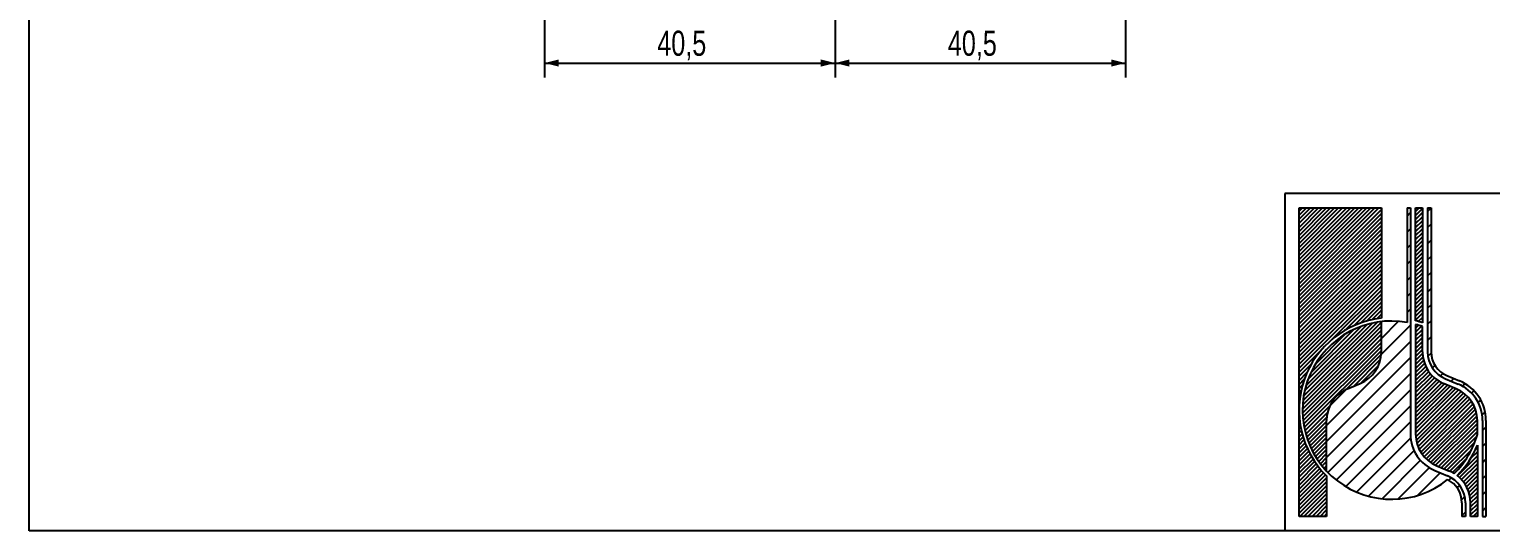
# Model space of a CAD drawing. Header units: millimetres. Extents: x 8 to 586, y 8 to 412.
# Drawn here: x 8 to 211.7, y 8 to 77.9 of the extents above; entities that cross this region are included whole.
import ezdxf

# ---------------------------------------------------------------- set-up
doc = ezdxf.new("R2010")
doc.units = ezdxf.units.MM
doc.layers.add('DIMENSIONS', color=2, linetype='Continuous')
doc.layers.add('HATCH', color=3, linetype='Continuous')
doc.layers.add('OUTLINE', color=7, linetype='Continuous', lineweight=25)
doc.styles.add('SLDTEXTSTYLE0', font='TXT', dxfattribs={"width": 0.75})
doc.dimstyles.new('SLDDIMSTYLE0', dxfattribs={"dimtxt": 3.5, "dimasz": 2, "dimexe": 0, "dimexo": 0.0625, "dimgap": 0.875, "dimtad": 1, "dimrnd": 1e-09, "dimzin": 12, "dimdsep": 46, "dimtxsty": 'SLDTEXTSTYLE0', "dimsah": 1, "dimcen": 0.09, "dimadec": 0, "dimazin": 3, "dimtfac": 1, "dimtofl": 0, "dimtmove": 0, "dimatfit": 3, "dimfxl": 0, "dimfrac": 2, "dimtolj": 1, "dimtzin": 12, "dimarcsym": 0})
pattern_1 = [(45, (0, 0), (-0.2806330037834111, 0.2806330037834111), [])]
pattern_2 = [(45.0000000000001, (0, 0), (-1.122532015133646, 1.122532015133642), [])]

# ---------------------------------------------------------------- blocks, each defined once
blk = doc.blocks.new('_D_38')
at = {"layer": 'DIMENSIONS'}
for p, q in [((79.81356578485222, 131.5341499499349), (79.81356578485222, 71.19698677606421)), ((120.3135657848522, 95.19366215820371), (120.3135657848522, 71.19698677606421)), ((79.81356578485222, 73.19698677606421), (120.3135657848522, 73.19698677606421))]:
    blk.add_line(p, q, dxfattribs=at)
for points in [[(79.81356578485222, 73.19698677606421), (81.81356578485222, 72.69698677606421), (81.81356578485222, 73.69698677606421)], [(120.3135657848522, 73.19698677606421), (118.3135657848522, 73.69698677606421), (118.3135657848522, 72.69698677606421)]]:
    blk.add_solid(points, dxfattribs=at)
at = {"layer": 'DIMENSIONS', "insert": (95.53787125439497, 77.70872369064311), "char_height": 3.5, "attachment_point": 1, "style": 'SLDTEXTSTYLE0'}
blk.add_mtext('40,5', dxfattribs=at)
blk = doc.blocks.new('_D_41')
at = {"layer": 'DIMENSIONS'}
for p, q in [((160.8135657848522, 133.6030625424421), (160.8135657848522, 71.19698677606424)), ((120.3135657848522, 95.19366215820371), (120.3135657848522, 71.19698677606424)), ((120.3135657848522, 73.19698677606424), (160.8135657848522, 73.19698677606424))]:
    blk.add_line(p, q, dxfattribs=at)
for points in [[(120.3135657848522, 73.19698677606424), (122.3135657848522, 72.69698677606424), (122.3135657848522, 73.69698677606424)], [(160.8135657848522, 73.19698677606424), (158.8135657848522, 73.69698677606424), (158.8135657848522, 72.69698677606424)]]:
    blk.add_solid(points, dxfattribs=at)
at = {"layer": 'DIMENSIONS', "insert": (136.037871254395, 77.70872369064314), "char_height": 3.5, "attachment_point": 1, "style": 'SLDTEXTSTYLE0'}
blk.add_mtext('40,5', dxfattribs=at)

msp = doc.modelspace()

# ---------------------------------------------------------------- hatches: boundary and pattern name
at = {"layer": 'HATCH'}
h = msp.add_hatch(dxfattribs=at)
h.set_pattern_fill('ANSI31', color=256, scale=0.125, style=0)
h.set_pattern_definition(pattern_1)
edge = h.paths.add_edge_path(flags=0)
edge.add_arc((197.8999999999999, 24.81111111111201), 12.89999999999979, 96.3793702084426, 180, ccw=False)
edge.add_line((196.4666666666665, 37.63123418211034), (196.4666666666665, 53.00000000000038))
edge.add_line((196.4666666666665, 53.00000000000038), (184.9999999999998, 53.00000000000038))
edge.add_line((184.9999999999998, 53.00000000000038), (184.9999999999998, 24.81111111111201))
h = msp.add_hatch(dxfattribs=at)
h.set_pattern_fill('LINE', color=256, scale=0.5, angle=45.0000000000001, style=0)
h.set_pattern_definition(pattern_2)
edge = h.paths.add_edge_path(flags=0)
edge.add_line((200.0499999999998, 53.00000000000038), (200.0499999999998, 37.04586100386642))
edge.add_arc((197.8999999999999, 24.81111111111201), 12.42222222222082, 80.03323369975537, 96.62580956482374)
edge.add_line((196.4666666666665, 37.15036394480542), (196.4666666666665, 32.93333333333326))
edge.add_arc((191.6888888888885, 32.93333333333326), 4.777777777777992, 292.61986494804023, 360, ccw=False)
edge.add_line((193.5264957264954, 28.52307692307666), (191.7623931623932, 27.78803418803433))
edge.add_arc((193.6000000000002, 23.37777777777772), 4.77777777777777, 112.6198649480405, 180)
edge.add_line((188.8222222222226, 23.37777777777772), (188.8222222222226, 16.3313967553349))
edge.add_arc((197.8999999999999, 24.81111111111201), 12.42222222222082, 223.049079800242, 308.804006026696)
edge.add_arc((204.1111111111113, 11.91111111111098), 3.583333333333258, -7.958078640513122e-13, 63.95466943930131, ccw=False)
edge.add_line((207.6944444444446, 11.91111111111098), (207.6944444444446, 10.00000000000023))
edge.add_line((207.6944444444446, 10.00000000000023), (208.1722222222219, 10.00000000000023))
edge.add_line((208.1722222222219, 10.00000000000023), (208.1722222222219, 11.91111111111098))
edge.add_arc((204.1111111111113, 11.91111111111098), 4.061111111110831, 0, 67.38013505196817)
edge.add_line((205.6730769230765, 15.6598290598291), (203.9089743589739, 16.39487179487187))
edge.add_arc((206.022222222222, 21.46666666666652), 5.494444444444417, 179.9999999999946, 247.3801350519557, ccw=False)
edge.add_line((200.5277777777776, 21.46666666666697), (200.5277777777776, 53.00000000000038))
edge.add_line((200.5277777777776, 53.00000000000038), (200.0499999999998, 53.00000000000038))
h = msp.add_hatch(dxfattribs=at)
h.set_pattern_fill('ANSI31', color=256, scale=0.125, style=0)
h.set_pattern_definition(pattern_1)
edge = h.paths.add_edge_path(flags=0)
edge.add_arc((197.8999999999999, 24.81111111111201), 12.89999999999925, 70.52877936550652, 74.97388624088018, ccw=False)
edge.add_line((202.2000000000001, 36.97334774751981), (202.2000000000001, 53.00000000000038))
edge.add_line((202.2000000000001, 53.00000000000038), (201.2444444444441, 53.00000000000038))
edge.add_line((201.2444444444441, 53.00000000000038), (201.2444444444441, 37.27003126327632))
h = msp.add_hatch(dxfattribs=at)
h.set_pattern_fill('LINE', color=256, scale=0.5, angle=45.0000000000001, style=0)
h.set_pattern_definition(pattern_2)
edge = h.paths.add_edge_path(flags=0)
edge.add_line((211.0388888888883, 10.00000000000023), (211.0388888888883, 23.37777777777772))
edge.add_arc((205.066666666666, 23.37777777777772), 5.972222222222335, 0, 67.38013505196155)
edge.add_line((207.3636752136744, 28.89059829059849), (205.5995726495722, 29.62564102564125))
edge.add_arc((206.9777777777772, 32.93333333333326), 3.583333333332913, 180, 247.3801350519601, ccw=False)
edge.add_line((203.3944444444444, 32.93333333333326), (203.3944444444444, 53.00000000000038))
edge.add_line((203.3944444444444, 53.00000000000038), (202.9166666666661, 53.00000000000038))
edge.add_line((202.9166666666661, 53.00000000000038), (202.9166666666661, 32.93333333333326))
edge.add_arc((206.9777777777772, 32.93333333333326), 4.061111111111019, 180, 247.3801350519551)
edge.add_line((205.4158119658111, 29.18461538461558), (207.1799145299137, 28.44957264957281))
edge.add_arc((205.066666666666, 23.37777777777772), 5.494444444444536, -7.958078640513122e-13, 67.38013505196102, ccw=False)
edge.add_line((210.5611111111105, 23.37777777777772), (210.5611111111105, 10.00000000000023))
edge.add_line((210.5611111111105, 10.00000000000023), (211.0388888888883, 10.00000000000023))
h = msp.add_hatch(dxfattribs=at)
h.set_pattern_fill('ANSI31', color=256, scale=0.125, style=0)
h.set_pattern_definition(pattern_1)
edge = h.paths.add_edge_path(flags=0)
edge.add_line((196.4666666666665, 32.93333333333326), (196.4666666666665, 37.15036394480542))
edge.add_arc((197.8999999999999, 24.81111111111201), 12.42222222222082, 96.62580956482374, 223.049079800242)
edge.add_line((188.8222222222226, 16.3313967553349), (188.8222222222226, 23.37777777777772))
edge.add_arc((193.6000000000002, 23.37777777777772), 4.77777777777777, 112.61986494803969, 180, ccw=False)
edge.add_line((191.7623931623932, 27.78803418803433), (193.5264957264954, 28.52307692307666))
edge.add_arc((191.6888888888885, 32.93333333333326), 4.777777777777992, 292.619864948041, 360.0000000000008)
h = msp.add_hatch(dxfattribs=at)
h.set_pattern_fill('ANSI31', color=256, scale=0.125, style=0)
h.set_pattern_definition(pattern_1)
edge = h.paths.add_edge_path(flags=0)
edge.add_line((202.2000000000001, 32.93333333333326), (202.2000000000001, 36.46536376575504))
edge.add_arc((197.8999999999999, 24.81111111111201), 12.42222222222142, 69.74775325781039, 74.38150172435162)
edge.add_line((201.2444444444441, 36.77465140219116), (201.2444444444441, 21.46666666666697))
edge.add_arc((206.022222222222, 21.46666666666652), 4.777777777777787, 179.9999999999947, 247.3801350519586)
edge.add_line((204.1846153846151, 17.05641025641036), (205.9487179487182, 16.32136752136758))
edge.add_arc((204.1111111111113, 11.91111111111098), 4.777777777778035, 58.20753195096859, 67.38013505195858, ccw=False)
edge.add_arc((197.8999999999999, 24.81111111111201), 12.42222222222245, 314.6385798455304, 344.0576313943708)
edge.add_line((209.8444444444444, 21.39909530636341), (209.8444444444444, 23.37777777777772))
edge.add_arc((205.066666666666, 23.37777777777772), 4.777777777778299, 0, 67.38013505195484)
edge.add_line((206.9042735042734, 27.78803418803434), (205.1401709401707, 28.52307692307667))
edge.add_arc((206.9777777777772, 32.93333333333326), 4.777777777777462, 180, 247.3801350519645, ccw=False)
h = msp.add_hatch(dxfattribs=at)
h.set_pattern_fill('ANSI31', color=256, scale=0.125, style=0)
h.set_pattern_definition(pattern_1)
edge = h.paths.add_edge_path(flags=0)
edge.add_arc((197.8999999999999, 24.81111111111201), 12.89999999999979, 180, 225.2750868450694, ccw=False)
edge.add_line((184.9999999999998, 24.81111111111201), (184.9999999999998, 10.00000000000023))
edge.add_line((184.9999999999998, 10.00000000000023), (188.8222222222226, 10.00000000000023))
edge.add_line((188.8222222222226, 10.00000000000023), (188.8222222222226, 15.64574419989162))
h = msp.add_hatch(dxfattribs=at)
h.set_pattern_fill('ANSI31', color=256, scale=0.125, style=0)
h.set_pattern_definition(pattern_1)
edge = h.paths.add_edge_path(flags=0)
edge.add_arc((197.8999999999999, 24.81111111111201), 12.90000000000028, 315.0375474160753, 337.8083934337228, ccw=False)
edge.add_arc((204.1111111111113, 11.91111111111098), 4.777777777777471, -7.958078640513122e-13, 52.37874481333131, ccw=False)
edge.add_line((208.8888888888884, 11.91111111111098), (208.8888888888884, 10.00000000000023))
edge.add_line((208.8888888888884, 10.00000000000023), (209.8444444444444, 10.00000000000023))
edge.add_line((209.8444444444444, 10.00000000000023), (209.8444444444444, 19.93871468701114))

# ---------------------------------------------------------------- linework, layer by layer
at = {"layer": 'OUTLINE'}
for p, q in [((8.000000000000007, 8.000000000000007), (8.000000000000007, 412)), ((586, 55.00000000000016), (183, 55.00000000000016)), ((183, 55.00000000000016), (183, 8.000000000000007)), ((185.0000000000014, 53.00000000000207), (196.4666666666665, 53.00000000000038)), ((185.0000000000014, 10.00000000000192), (185.0000000000014, 53.00000000000207)), ((196.4666666666665, 53.00000000000038), (196.4666666666665, 37.63123418211034)), ((200.0499999999997, 52.99999999999772), (200.527777777777, 52.99999999999772)), ((200.0499999999997, 52.99999999999772), (200.0499999999998, 37.04586100386642)), ((200.527777777777, 52.99999999999772), (200.5277777777776, 21.46666666666697)), ((201.2444444444441, 53.00000000000038), (202.2000000000001, 53.00000000000038)), ((201.2444444444441, 37.27003126327632), (201.2444444444441, 53.00000000000038)), ((202.2000000000001, 53.00000000000038), (202.2000000000001, 36.97334774751981)), ((202.9166666666661, 53.00000000000038), (203.3944444444444, 53.00000000000038)), ((202.9166666666661, 53.00000000000038), (202.9166666666661, 32.93333333333326)), ((203.3944444444444, 53.00000000000038), (203.3944444444444, 32.93333333333326)), ((196.4666666666666, 32.93333333333104), (196.4666666666666, 37.1503639448032)), ((201.2444444444441, 36.77465140219116), (201.2444444444441, 21.46666666666697)), ((202.2000000000001, 32.93333333333326), (202.2000000000001, 36.46536376575504)), ((191.7623931623932, 27.78803418803433), (193.5264957264954, 28.52307692307665)), ((206.9042735042734, 27.78803418803433), (205.1401709401707, 28.52307692307665)), ((205.4158119658111, 29.18461538461559), (207.1799145299137, 28.44957264957282)), ((205.5995726495722, 29.62564102564125), (207.3636752136744, 28.89059829059848)), ((188.8222222222226, 16.3313967553349), (188.8222222222226, 23.37777777777772)), ((209.8444444444444, 21.39909530636341), (209.8444444444444, 23.37777777777772)), ((210.5611111111105, 23.37777777777772), (210.5611111111105, 10.00000000000023)), ((211.0388888888883, 23.37777777777772), (211.0388888888883, 10.00000000000023)), ((209.8444444444444, 19.93871468701114), (209.8444444444443, 9.999999999997803)), ((203.9089743589758, 16.39487179487036), (205.6730769230784, 15.65982905982759)), ((204.1846153846178, 17.05641025640913), (205.9487179487203, 16.32136752136642)), ((188.8222222222226, 15.64574419989162), (188.8222222222226, 10.00000000000023)), ((207.6944444444466, 11.91111111110882), (207.6944444444466, 9.999999999998064)), ((208.1722222222242, 11.91111111110882), (208.1722222222242, 9.999999999998064)), ((208.888888888891, 9.999999999998066), (208.888888888891, 11.91111111110882)), ((188.8222222222226, 10.00000000000023), (185.0000000000014, 10.00000000000192)), ((208.1722222222242, 9.999999999998064), (207.6944444444466, 9.999999999998064)), ((209.8444444444443, 9.999999999997803), (208.888888888891, 9.999999999998066)), ((210.5611111111105, 10.00000000000023), (211.0388888888883, 10.00000000000023)), ((586, 8.000000000000007), (8.000000000000007, 8.000000000000007))]:
    msp.add_line(p, q, dxfattribs=at)
for centre, radius, start, end in [((197.8999999999999, 24.81111111111201), 12.90000000000003, 96.37937020844342, 225.2750868450703), ((197.8999999999999, 24.81111111111201), 12.4222222222215, 80.03323369975537, 308.804006026696), ((197.8999999999999, 24.81111111111201), 12.8999999999993, 70.52877936550735, 74.97388624088094), ((197.8999999999999, 24.81111111111201), 12.42222222222159, 69.74775325781039, 74.38150172435162), ((191.6888888888885, 32.93333333333326), 4.777777777778084, 292.619864948041, 359.9999999999742), ((206.9777777777772, 32.93333333333326), 4.777777777777819, 180, 247.3801350519653), ((206.9777777777772, 32.93333333333326), 4.061111111111046, 180, 247.3801350519551), ((206.9777777777772, 32.93333333333326), 3.583333333332998, 180, 247.3801350519609), ((205.066666666666, 23.37777777777772), 5.972222222222405, 0, 67.38013505196152), ((193.6000000000002, 23.37777777777772), 4.777777777777994, 112.6198649480405, 180), ((205.066666666666, 23.37777777777772), 4.777777777778425, 0, 67.38013505195477), ((205.066666666666, 23.37777777777772), 5.4944444444446, 0, 67.38013505196184), ((206.022222222222, 21.46666666666652), 5.494444444445012, 179.9999999999954, 247.3801350519811), ((206.022222222222, 21.46666666666652), 4.77777777777797, 179.9999999999947, 247.3801350519938), ((197.8999999999999, 24.81111111111201), 12.42222222222249, 314.6385798455306, 344.0576313943708), ((197.8999999999999, 24.81111111111201), 12.90000000000048, 315.0375474160778, 337.8083934337236), ((204.1111111111134, 11.91111111110964), 4.777777777778155, 58.20753195099907, 67.3801350519603), ((204.1111111111134, 11.91111111110964), 4.061111111110837, 359.9999999999893, 67.38013505196913), ((204.1111111111134, 11.91111111110964), 3.583333333333552, 359.9999999999877, 63.95466943934127), ((204.1111111111134, 11.91111111110964), 4.777777777777651, 359.999999999991, 52.37874481336162)]:
    msp.add_arc(centre, radius, start, end, dxfattribs=at)

# ---------------------------------------------------------------- dimensions: what is measured, and where the dimension line sits
at = {"layer": 'DIMENSIONS'}
for base, p1, p2, picture, middle in [((160.8135657848522, 73.19698677606424), (120.3135657848522, 96.19366215820371), (160.8135657848522, 134.6030625424421), '_D_41', (140.5635657848522, 73.19698677606424)), ((120.3135657848522, 73.19698677606421), (79.81356578485222, 132.5341499499349), (120.3135657848522, 96.19366215820371), '_D_38', (100.0635657848522, 73.19698677606421))]:
    dim = msp.add_linear_dim(base=base, p1=p1, p2=p2, dimstyle='SLDDIMSTYLE0', dxfattribs=at)
    dim.commit()
    dim.dimension.update_dxf_attribs({"geometry": picture, "text_midpoint": middle, "dimtype": 160})

doc.saveas('drawing.dxf')
